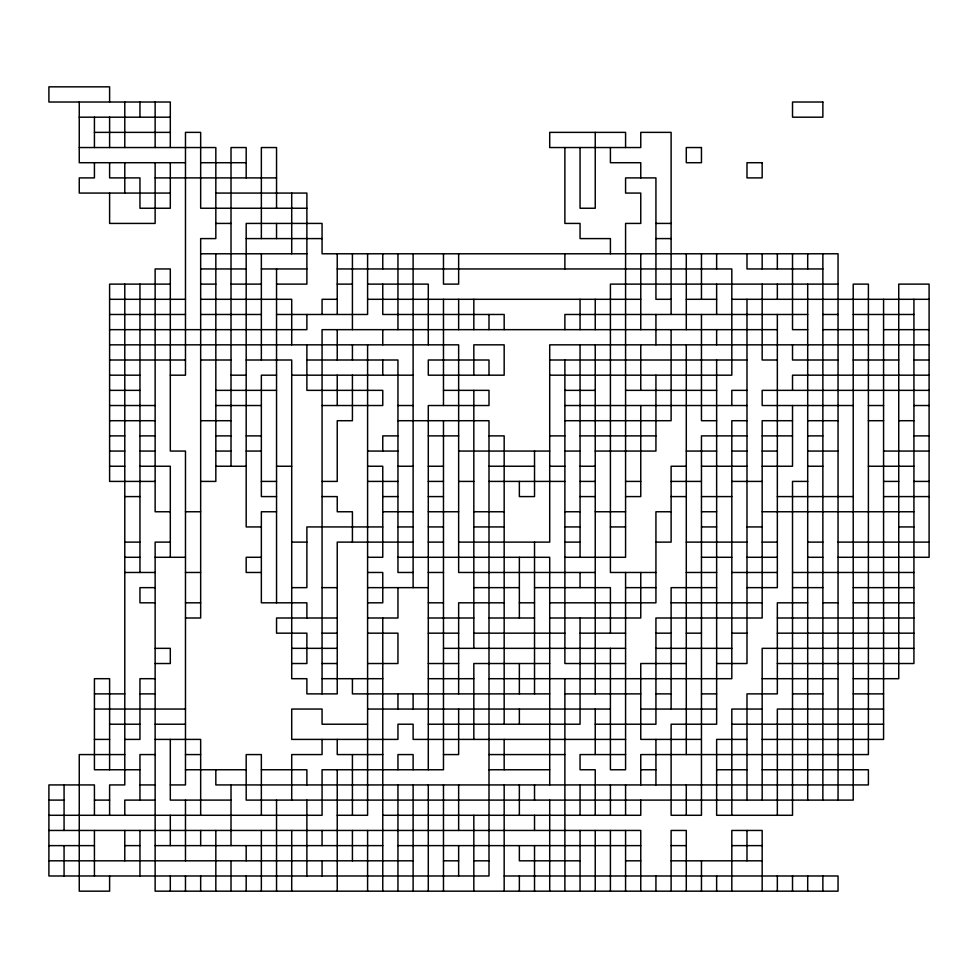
<?xml version="1.0" encoding="UTF-8"?>
<svg xmlns="http://www.w3.org/2000/svg" width="978" height="978" viewBox="0 0 978 978"><rect width="100%" height="100%" fill="white"/><g stroke="black" fill="none" stroke-linecap="round" stroke-linejoin="round"><path stroke-width="1.47" d="M79.255 117.189L170.306 117.189M94.426 132.372L170.306 132.372M79.255 147.544L215.832 147.544L215.832 238.595L200.661 238.595L200.661 617.998L185.478 617.998M185.478 162.715L79.255 162.715L79.255 102.018M200.661 162.715L246.187 162.715M155.135 177.898L276.542 177.898M170.306 193.069L79.255 193.069L79.255 177.898L94.426 177.898L94.426 162.715M215.832 193.069L306.884 193.069L306.884 284.121L276.542 284.121M306.884 208.241L200.661 208.241L200.661 132.372L185.478 132.372L185.478 375.185L170.306 375.185M215.832 223.424L231.016 223.424M655.932 223.424L671.116 223.424M246.187 238.595L322.068 238.595M655.932 238.595L671.116 238.595M200.661 253.779L306.884 253.779M200.661 268.95L246.187 268.95M261.358 268.95L306.884 268.95M337.239 268.95L731.813 268.95L731.813 375.185L549.709 375.185M822.865 268.95L746.984 268.95L746.984 253.779M170.306 284.121L109.609 284.121L109.609 481.408L155.135 481.408M200.661 284.121L215.832 284.121M231.016 284.121L261.358 284.121M337.239 284.121L352.422 284.121M367.594 284.121L428.291 284.121L428.291 344.831M838.048 284.121L610.406 284.121L610.406 572.472L655.932 572.472M109.609 299.305L185.478 299.305M200.661 299.305L291.713 299.305L291.713 344.831M337.239 299.305L322.068 299.305L322.068 314.476M367.594 299.305L640.761 299.305M671.116 299.305L655.932 299.305L655.932 177.898L625.578 177.898L625.578 193.069L640.761 193.069L640.761 223.424L625.578 223.424L625.578 557.289L564.881 557.289M686.287 299.305L716.642 299.305M731.813 299.305L929.1 299.305M109.609 314.476L185.478 314.476M200.661 314.476L261.358 314.476M276.542 314.476L367.594 314.476L367.594 253.779M807.694 314.476L564.881 314.476L564.881 329.659M822.865 314.476L838.048 314.476M853.219 314.476L913.929 314.476M109.609 329.659L306.884 329.659L306.884 314.476M777.339 329.659L322.068 329.659L322.068 693.879M807.694 329.659L792.522 329.659L792.522 253.779M822.865 329.659L868.391 329.659M883.574 329.659L929.1 329.659M109.609 344.831L458.645 344.831L458.645 572.472L595.235 572.472M929.1 344.831L549.709 344.831L549.709 542.118L458.645 542.118M109.609 360.002L185.478 360.002M200.661 360.002L231.016 360.002M246.187 360.002L291.713 360.002L291.713 678.695L306.884 678.695L306.884 693.879L337.239 693.879L337.239 542.118L413.119 542.118M306.884 360.002L397.948 360.002L397.948 572.472L413.119 572.472M549.709 360.002L746.984 360.002M777.339 360.002L762.168 360.002L762.168 284.121M838.048 360.002L792.522 360.002L792.522 344.831M853.219 360.002L898.745 360.002M913.929 360.002L929.1 360.002M109.609 375.185L139.952 375.185M231.016 375.185L246.187 375.185M276.542 375.185L261.358 375.185L261.358 496.592L276.542 496.592M291.713 375.185L413.119 375.185M929.1 375.185L792.522 375.185L792.522 390.356M109.609 390.356L139.952 390.356M215.832 390.356L276.542 390.356M443.474 390.356L489 390.356L489 405.528L428.291 405.528L428.291 769.759M564.881 390.356L595.235 390.356M625.578 390.356L716.642 390.356M746.984 390.356L731.813 390.356L731.813 405.528M929.1 390.356L762.168 390.356L762.168 405.528L853.219 405.528M109.609 405.528L155.135 405.528M215.832 405.528L261.358 405.528M322.068 405.528L382.765 405.528L382.765 390.356L306.884 390.356L306.884 344.831M397.948 405.528L413.119 405.528M564.881 405.528L746.984 405.528M868.391 405.528L883.574 405.528M913.929 405.528L929.1 405.528M109.609 420.711L155.135 420.711M200.661 420.711L231.016 420.711M397.948 420.711L489 420.711L489 875.982L48.9 875.982L48.9 784.931L94.426 784.931L94.426 815.285M564.881 420.711L671.116 420.711L671.116 329.659M716.642 420.711L701.458 420.711L701.458 314.476M746.984 420.711L731.813 420.711L731.813 678.695L489 678.695M792.522 420.711L762.168 420.711L762.168 617.998L655.932 617.998L655.932 724.221L595.235 724.221M807.694 420.711L838.048 420.711M868.391 420.711L883.574 420.711M898.745 420.711L913.929 420.711M109.609 435.882L124.781 435.882M139.952 435.882L155.135 435.882M215.832 435.882L231.016 435.882M246.187 435.882L261.358 435.882M397.948 435.882L382.765 435.882L382.765 451.066M428.291 435.882L458.645 435.882M489 435.882L504.171 435.882L504.171 724.221M549.709 435.882L564.881 435.882M580.052 435.882L655.932 435.882M746.984 435.882L701.458 435.882L701.458 815.285L671.116 815.285L671.116 724.221L716.642 724.221L716.642 360.002M762.168 435.882L792.522 435.882M807.694 435.882L822.865 435.882M913.929 435.882L929.1 435.882M109.609 451.066L124.781 451.066M139.952 451.066L155.135 451.066M215.832 451.066L231.016 451.066M246.187 451.066L261.358 451.066M367.594 451.066L397.948 451.066M458.645 451.066L549.709 451.066M564.881 451.066L580.052 451.066M595.235 451.066L655.932 451.066L655.932 375.185M686.287 451.066L716.642 451.066M731.813 451.066L746.984 451.066M762.168 451.066L777.339 451.066M807.694 451.066L838.048 451.066M883.574 451.066L929.1 451.066M109.609 466.237L124.781 466.237M139.952 466.237L170.306 466.237L170.306 557.289M215.832 466.237L246.187 466.237M276.542 466.237L291.713 466.237M367.594 466.237L382.765 466.237L382.765 557.289L367.594 557.289M397.948 466.237L413.119 466.237M428.291 466.237L443.474 466.237M489 466.237L534.526 466.237M549.709 466.237L564.881 466.237M580.052 466.237L595.235 466.237M686.287 466.237L671.116 466.237L671.116 542.118L655.932 542.118M701.458 466.237L746.984 466.237M762.168 466.237L792.522 466.237L792.522 405.528M807.694 466.237L822.865 466.237M868.391 466.237L913.929 466.237M200.661 481.408L215.832 481.408L215.832 253.779M261.358 481.408L276.542 481.408M322.068 481.408L337.239 481.408L337.239 420.711L352.422 420.711L352.422 375.185M367.594 481.408L397.948 481.408M428.291 481.408L443.474 481.408M458.645 481.408L473.829 481.408M489 481.408L564.881 481.408M580.052 481.408L595.235 481.408M625.578 481.408L640.761 481.408M671.116 481.408L701.458 481.408M731.813 481.408L762.168 481.408M807.694 481.408L792.522 481.408L792.522 815.285L716.642 815.285L716.642 739.405L746.984 739.405M883.574 481.408L898.745 481.408M913.929 481.408L929.1 481.408M124.781 496.592L139.952 496.592M322.068 496.592L337.239 496.592L337.239 511.763L352.422 511.763L352.422 542.118M382.765 496.592L397.948 496.592M428.291 496.592L443.474 496.592M580.052 496.592L595.235 496.592M625.578 496.592L640.761 496.592L640.761 405.528M671.116 496.592L686.287 496.592M701.458 496.592L731.813 496.592M777.339 496.592L853.219 496.592M883.574 496.592L929.1 496.592M170.306 511.763L155.135 511.763L155.135 268.95L170.306 268.95L170.306 451.066L185.478 451.066L185.478 784.931L170.306 784.931M185.478 511.763L200.661 511.763M276.542 511.763L261.358 511.763L261.358 602.815L306.884 602.815L306.884 617.998M382.765 511.763L413.119 511.763M428.291 511.763L458.645 511.763M473.829 511.763L504.171 511.763M564.881 511.763L580.052 511.763M595.235 511.763L625.578 511.763M671.116 511.763L655.932 511.763L655.932 602.815L549.709 602.815M701.458 511.763L716.642 511.763M762.168 511.763L913.929 511.763M261.358 526.934L246.187 526.934L246.187 223.424L322.068 223.424L322.068 253.779L838.048 253.779L838.048 800.102M382.765 526.934L306.884 526.934L306.884 587.644L291.713 587.644M397.948 526.934L413.119 526.934M428.291 526.934L443.474 526.934M473.829 526.934L504.171 526.934M564.881 526.934L580.052 526.934M610.406 526.934L625.578 526.934M701.458 526.934L716.642 526.934M746.984 526.934L762.168 526.934M898.745 526.934L913.929 526.934M124.781 542.118L139.952 542.118M170.306 542.118L155.135 542.118L155.135 891.166L838.048 891.166L838.048 875.982L504.171 875.982M291.713 542.118L306.884 542.118M428.291 542.118L443.474 542.118M564.881 542.118L580.052 542.118M686.287 542.118L746.984 542.118M762.168 542.118L777.339 542.118M807.694 542.118L822.865 542.118M838.048 542.118L929.1 542.118M124.781 557.289L139.952 557.289M155.135 557.289L185.478 557.289M261.358 557.289L246.187 557.289L246.187 572.472L261.358 572.472M397.948 557.289L549.709 557.289L549.709 784.931M701.458 557.289L731.813 557.289M746.984 557.289L777.339 557.289M807.694 557.289L822.865 557.289M838.048 557.289L929.1 557.289L929.1 284.121L898.745 284.121L898.745 678.695L853.219 678.695M124.781 572.472L155.135 572.472M185.478 572.472L200.661 572.472M367.594 572.472L382.765 572.472L382.765 602.815L367.594 602.815M428.291 572.472L443.474 572.472M686.287 572.472L716.642 572.472M731.813 572.472L777.339 572.472M792.522 572.472L913.929 572.472M155.135 587.644L139.952 587.644L139.952 602.815L155.135 602.815M322.068 587.644L337.239 587.644M367.594 587.644L428.291 587.644M473.829 587.644L519.355 587.644M534.526 587.644L610.406 587.644L610.406 633.169M625.578 587.644L655.932 587.644M716.642 587.644L671.116 587.644L671.116 709.05M746.984 587.644L777.339 587.644L777.339 314.476M792.522 587.644L822.865 587.644M853.219 587.644L913.929 587.644M185.478 602.815L200.661 602.815M428.291 602.815L443.474 602.815M504.171 602.815L458.645 602.815L458.645 693.879M519.355 602.815L534.526 602.815M671.116 602.815L762.168 602.815M807.694 602.815L777.339 602.815L777.339 693.879L746.984 693.879L746.984 800.102M822.865 602.815L838.048 602.815M853.219 602.815L913.929 602.815M337.239 617.998L276.542 617.998L276.542 633.169L306.884 633.169L306.884 663.524L291.713 663.524M367.594 617.998L397.948 617.998L397.948 587.644M428.291 617.998L473.829 617.998M489 617.998L534.526 617.998M549.709 617.998L640.761 617.998L640.761 572.472M777.339 617.998L913.929 617.998M322.068 633.169L337.239 633.169M367.594 633.169L397.948 633.169L397.948 663.524L367.594 663.524M428.291 633.169L458.645 633.169M473.829 633.169L564.881 633.169M580.052 633.169L625.578 633.169M655.932 633.169L671.116 633.169M686.287 633.169L701.458 633.169M731.813 633.169L746.984 633.169M777.339 633.169L913.929 633.169M155.135 648.341L170.306 648.341L170.306 663.524L155.135 663.524M291.713 648.341L337.239 648.341M443.474 648.341L625.578 648.341M655.932 648.341L731.813 648.341M913.929 648.341L762.168 648.341L762.168 800.102M322.068 663.524L337.239 663.524M428.291 663.524L458.645 663.524M549.709 663.524L473.829 663.524L473.829 739.405M625.578 663.524L564.881 663.524L564.881 360.002M686.287 663.524L640.761 663.524L640.761 739.405L701.458 739.405M716.642 663.524L746.984 663.524L746.984 299.305M777.339 663.524L913.929 663.524L913.929 299.305M155.135 678.695L139.952 678.695L139.952 739.405L124.781 739.405M322.068 678.695L382.765 678.695M428.291 678.695L473.829 678.695M762.168 678.695L838.048 678.695M94.426 693.879L124.781 693.879M139.952 693.879L155.135 693.879M549.709 693.879L352.422 693.879L352.422 678.695M564.881 693.879L640.761 693.879M655.932 693.879L671.116 693.879M701.458 693.879L716.642 693.879M792.522 693.879L822.865 693.879M853.219 693.879L883.574 693.879M94.426 709.05L185.478 709.05M367.594 709.05L610.406 709.05M640.761 709.05L716.642 709.05M762.168 709.05L731.813 709.05L731.813 815.285M883.574 709.05L777.339 709.05L777.339 815.285M109.609 724.221L139.952 724.221M155.135 724.221L185.478 724.221M367.594 724.221L322.068 724.221L322.068 709.05L291.713 709.05L291.713 739.405L397.948 739.405L397.948 724.221L413.119 724.221L413.119 739.405L625.578 739.405M428.291 724.221L580.052 724.221L580.052 617.998M731.813 724.221L883.574 724.221M94.426 739.405L109.609 739.405M155.135 739.405L200.661 739.405L200.661 815.285M762.168 739.405L883.574 739.405L883.574 299.305M124.781 754.576L79.255 754.576L79.255 891.166L109.609 891.166L109.609 875.982M155.135 754.576L139.952 754.576L139.952 800.102M185.478 754.576L200.661 754.576M382.765 754.576L337.239 754.576L337.239 739.405M443.474 754.576L458.645 754.576L458.645 709.05M489 754.576L564.881 754.576M625.578 754.576L580.052 754.576L580.052 769.759L595.235 769.759L595.235 815.285M139.952 769.759L94.426 769.759L94.426 678.695L109.609 678.695L109.609 769.759M185.478 769.759L246.187 769.759M261.358 769.759L306.884 769.759L306.884 784.931M489 769.759L549.709 769.759M640.761 769.759L655.932 769.759M716.642 769.759L746.984 769.759M762.168 769.759L868.391 769.759L868.391 784.931L215.832 784.931L215.832 769.759M139.952 784.931L155.135 784.931M48.9 800.102L64.071 800.102M94.426 800.102L109.609 800.102M155.135 800.102L124.781 800.102L124.781 815.285M231.016 800.102L170.306 800.102L170.306 739.405M48.9 815.285L322.068 815.285L322.068 769.759L443.474 769.759L443.474 420.711M337.239 815.285L367.594 815.285L367.594 344.831M382.765 815.285L640.761 815.285L640.761 800.102M48.9 830.456L640.761 830.456L640.761 891.166M48.9 845.628L94.426 845.628M124.781 845.628L139.952 845.628M155.135 845.628L382.765 845.628M397.948 845.628L640.761 845.628M671.116 845.628L686.287 845.628M731.813 845.628L762.168 845.628M48.9 860.811L413.119 860.811M443.474 860.811L458.645 860.811M473.829 860.811L489 860.811M580.052 860.811L519.355 860.811L519.355 845.628M625.578 860.811L640.761 860.811M671.116 860.811L762.168 860.811M822.865 253.779L822.865 800.102M822.865 875.982L822.865 891.166M807.694 253.779L807.694 268.95M807.694 284.121L807.694 800.102M807.694 875.982L807.694 891.166M792.522 875.982L792.522 891.166M777.339 253.779L777.339 268.95M777.339 284.121L777.339 299.305M777.339 875.982L777.339 891.166M762.168 253.779L762.168 268.95M762.168 891.166L762.168 830.456L731.813 830.456L731.813 891.166M746.984 830.456L746.984 860.811M716.642 253.779L716.642 268.95M716.642 284.121L716.642 314.476M716.642 329.659L716.642 344.831M716.642 875.982L716.642 891.166M701.458 253.779L701.458 299.305M701.458 860.811L701.458 891.166M686.287 253.779L686.287 329.659M686.287 344.831L686.287 754.576M686.287 784.931L686.287 815.285M686.287 891.166L686.287 830.456L671.116 830.456L671.116 891.166M671.116 314.476L671.116 132.372L640.761 132.372L640.761 147.544L549.709 147.544L549.709 132.372L625.578 132.372L625.578 147.544M655.932 314.476L655.932 344.831M655.932 739.405L655.932 784.931M655.932 875.982L655.932 891.166M640.761 177.898L640.761 162.715L610.406 162.715L610.406 147.544M640.761 253.779L640.761 329.659M640.761 344.831L640.761 390.356M640.761 784.931L640.761 754.576L868.391 754.576L868.391 284.121L853.219 284.121L853.219 800.102L246.187 800.102L246.187 754.576L261.358 754.576L261.358 815.285M625.578 572.472L625.578 769.759L610.406 769.759L610.406 648.341M625.578 784.931L625.578 815.285M625.578 830.456L625.578 891.166M610.406 253.779L610.406 238.595L580.052 238.595L580.052 223.424L564.881 223.424L564.881 147.544M610.406 784.931L610.406 815.285M610.406 830.456L610.406 891.166M595.235 132.372L595.235 208.241L580.052 208.241L580.052 147.544M595.235 299.305L595.235 329.659M595.235 344.831L595.235 693.879M595.235 709.05L595.235 754.576M595.235 830.456L595.235 891.166M580.052 299.305L580.052 329.659M580.052 344.831L580.052 557.289M580.052 572.472L580.052 587.644M580.052 784.931L580.052 815.285M580.052 830.456L580.052 891.166M564.881 253.779L564.881 268.95M564.881 678.695L564.881 891.166M549.709 800.102L549.709 891.166M534.526 451.066L534.526 496.592L519.355 496.592L519.355 481.408M534.526 542.118L534.526 693.879M534.526 784.931L534.526 800.102M534.526 815.285L534.526 830.456M534.526 845.628L534.526 891.166M519.355 557.289L519.355 617.998M519.355 663.524L519.355 693.879M519.355 709.05L519.355 724.221M519.355 784.931L519.355 815.285M519.355 875.982L519.355 891.166M504.171 329.659L504.171 314.476L382.765 314.476L382.765 284.121M504.171 739.405L504.171 769.759M504.171 784.931L504.171 891.166M489 314.476L489 329.659M489 375.185L489 360.002L428.291 360.002L428.291 375.185L504.171 375.185L504.171 344.831L473.829 344.831L473.829 375.185M473.829 299.305L473.829 329.659M473.829 390.356L473.829 648.341M473.829 815.285L473.829 891.166M458.645 253.779L458.645 284.121L443.474 284.121L443.474 253.779M458.645 299.305L458.645 329.659M458.645 784.931L458.645 830.456M458.645 845.628L458.645 875.982M443.474 299.305L443.474 405.528M443.474 784.931L443.474 891.166M428.291 784.931L428.291 891.166M413.119 253.779L413.119 587.644M413.119 693.879L413.119 709.05M413.119 769.759L413.119 754.576L397.948 754.576L397.948 769.759M413.119 784.931L413.119 891.166M397.948 253.779L397.948 329.659M397.948 693.879L397.948 709.05M397.948 784.931L397.948 891.166M382.765 253.779L382.765 268.95M382.765 329.659L382.765 344.831M382.765 360.002L382.765 375.185M382.765 617.998L382.765 891.166M367.594 830.456L367.594 891.166M352.422 253.779L352.422 329.659M352.422 344.831L352.422 360.002M352.422 754.576L352.422 815.285M352.422 830.456L352.422 860.811M337.239 253.779L337.239 314.476M337.239 329.659L337.239 360.002M337.239 375.185L337.239 405.528M337.239 769.759L337.239 891.166M322.068 739.405L322.068 754.576L291.713 754.576L291.713 800.102M322.068 830.456L322.068 845.628M322.068 860.811L322.068 875.982M306.884 800.102L306.884 875.982M291.713 193.069L291.713 253.779M291.713 830.456L291.713 891.166M276.542 208.241L276.542 147.544L261.358 147.544L261.358 238.595M276.542 223.424L276.542 238.595M276.542 268.95L276.542 602.815M276.542 800.102L276.542 891.166M261.358 253.779L261.358 360.002M261.358 830.456L261.358 891.166M246.187 177.898L246.187 147.544L231.016 147.544L231.016 466.237M246.187 845.628L246.187 860.811M246.187 875.982L246.187 891.166M231.016 784.931L231.016 845.628M231.016 860.811L231.016 891.166M215.832 830.456L215.832 891.166M200.661 830.456L200.661 845.628M200.661 875.982L200.661 891.166M185.478 800.102L185.478 860.811M185.478 875.982L185.478 891.166M170.306 147.544L170.306 102.018L48.9 102.018L48.9 86.834L109.609 86.834L109.609 102.018M170.306 162.715L170.306 208.241L139.952 208.241L139.952 177.898L109.609 177.898L109.609 162.715M170.306 815.285L170.306 845.628M170.306 875.982L170.306 891.166M155.135 102.018L155.135 147.544M155.135 162.715L155.135 223.424L109.609 223.424L109.609 193.069M139.952 102.018L139.952 117.189M139.952 284.121L139.952 572.472M139.952 830.456L139.952 875.982M124.781 102.018L124.781 147.544M124.781 162.715L124.781 193.069M124.781 284.121L124.781 784.931L109.609 784.931L109.609 815.285M124.781 830.456L124.781 860.811M109.609 117.189L109.609 147.544M94.426 117.189L94.426 147.544M94.426 830.456L94.426 875.982M64.071 784.931L64.071 830.456M64.071 845.628L64.071 875.982M822.865 102.018L792.522 102.018L792.522 117.189L822.865 117.189L822.865 102.018M701.458 147.544L686.287 147.544L686.287 162.715L701.458 162.715L701.458 147.544M762.168 162.715L746.984 162.715L746.984 177.898L762.168 177.898L762.168 162.715"/></g></svg>
